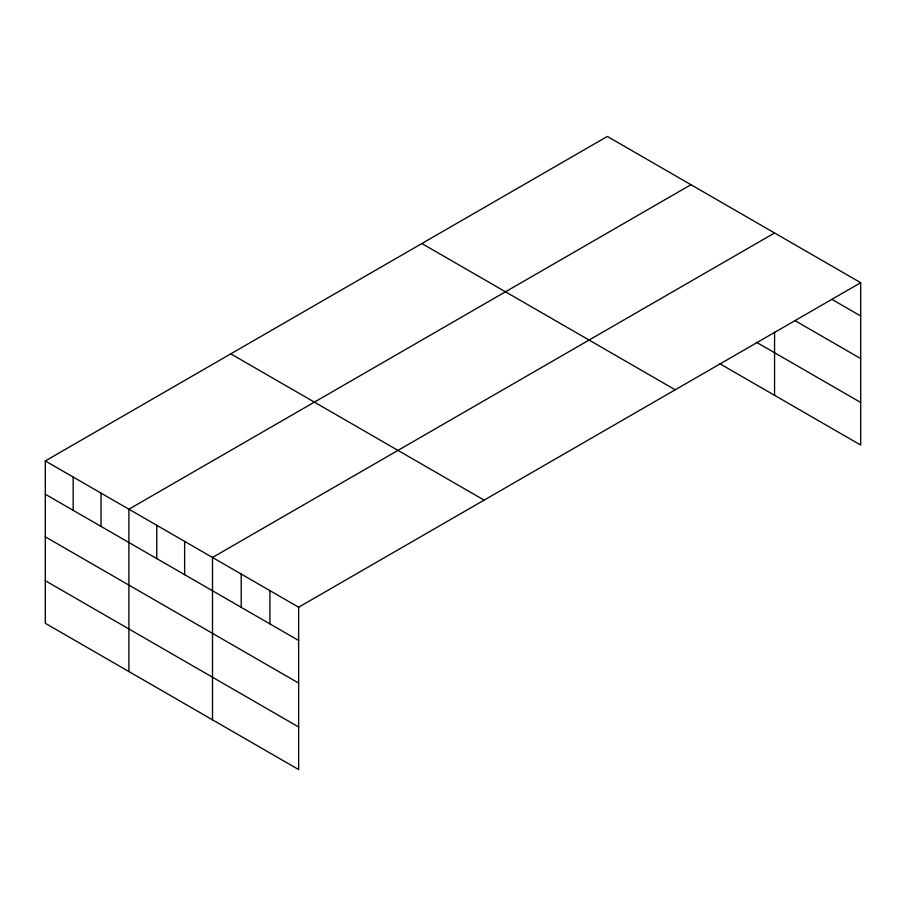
<?xml version="1.0" encoding="UTF-8"?>
<svg xmlns="http://www.w3.org/2000/svg" width="906" height="906" viewBox="0 0 906 906"><rect width="100%" height="100%" fill="white"/><g stroke="black" fill="none" stroke-linecap="round" stroke-linejoin="round"><path stroke-width="1.36" d="M45.3 460.939L298.64 607.213L298.64 769.556L45.3 623.294L45.3 460.939L607.36 136.444L860.7 282.706L860.7 445.061L720.043 363.85M690.961 184.711L128.901 509.206L128.901 671.561M774.562 232.978L212.502 557.473L212.502 719.828M298.64 607.213L860.7 282.706M831.991 299.422L860.7 316.001M794.902 320.599L860.7 358.583M756.385 342.242L860.7 402.468M421.879 243.533L675.219 389.795M230.781 353.861L484.121 500.123M45.3 494.234L298.64 640.497M45.3 536.828L298.64 683.09M45.3 580.701L298.64 726.974M774.562 332.174L774.562 395.322M269.931 590.633L269.931 623.928M241.211 574.053L241.211 607.348M184.631 541.392L184.631 574.687M156.772 525.299L156.772 558.594M101.03 493.124L101.03 526.42M73.171 477.032L73.171 510.327"/></g></svg>
